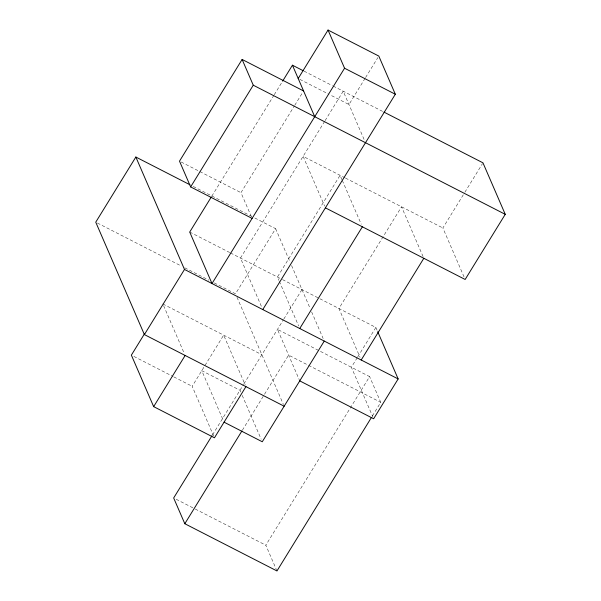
<?xml version="1.0" encoding="UTF-8"?>
<svg xmlns="http://www.w3.org/2000/svg" width="601" height="601" viewBox="0 0 601 601"><rect width="100%" height="100%" fill="white"/><g stroke="black" fill="none" stroke-linecap="round" stroke-linejoin="round"><path stroke-width="0.45" stroke-dasharray="3 2.25" d="M211.837 196.121L273.763 95.536M274.251 94.733L282.117 81.961M251.368 216.691L240.963 192.658L294.287 106.046M294.775 105.25L302.603 92.539M324.623 121.402L240.483 258.062L261.653 306.983M325.111 120.606L343.201 91.209L364.754 141.01M365.107 78.31L348.971 104.529L329.829 94.725M365.596 77.514L377.826 57.651M254.816 217.998L275.611 228.658L235.509 293.799L213.881 282.718M213.708 436.071L192.17 386.293L223.662 335.133L245.208 384.918M212.529 434.854L243.525 384.512M243.878 383.941L283.349 319.822M283.837 319.026L301.972 289.569M242.368 430.241L264.012 395.082M264.508 394.279L288.608 355.131L307.704 364.912M357.249 357.693L351.367 367.249L372.905 417.026M357.738 356.896L375.873 327.44L282.447 279.563M464.04 276.896L442.869 227.974L464.385 193.026M464.873 192.23L482.483 163.63M276.963 570.95L265.822 545.205L369.615 376.602L277.467 329.378L299.749 380.876M372.395 415.937L380.756 402.354L369.615 376.602M304.091 71.166L332.383 85.665M333.217 86.093L383.137 111.673M299.869 79.37L328.995 94.297M345.064 177.858L303.099 156.35L324.645 206.135M345.53 178.099L442.869 227.974M181.164 162.007L240.963 192.658M193.252 186.453L251.488 216.292M189.721 232.046L229.665 252.518M230.499 252.946L281.614 279.142M97.407 223.031L181.434 266.085M184.762 267.791L208.885 280.156M308.531 365.34L380.756 402.354M162.863 303.978L261.871 354.71M133.865 356.416L173.013 376.474M173.847 376.902L192.17 386.293M176.161 499.258L194.423 508.611M195.257 509.039L265.822 545.205M423.081 256.582L401.536 206.797L338.926 308.508L360.097 357.43M341.931 179.594L340.076 175.304L277.459 277.008L278.947 280.442M342.307 180.45L361.246 224.226M375.873 327.44L377.36 330.873M275.611 228.658L290.095 262.126M291.583 265.559L310.146 308.463M311.634 311.889L323.143 338.498M279.322 281.306L298.629 325.93M236.997 297.232L283.409 404.496M240.731 391.972L239.987 390.259L201.778 370.674L222.948 419.603M242.218 395.405L261.157 439.181M163.607 305.691L184.402 353.756"/><path stroke-width="0.9" d="M189.924 184.747L135.849 157.034L95.747 222.175L144.39 334.584L284.153 406.208M303.58 90.946L242.12 59.454L179.504 161.158L190.645 186.911L252.112 218.403M190.645 186.911L253.261 85.199L242.12 59.454M211.342 196.918L189.721 232.046L212.003 283.544L344.561 68.229L328.041 30.05L298.201 78.513M282.613 81.165L292.439 65.201L303.257 70.745M144.653 333.555L131.371 355.131L153.653 406.629L214.452 437.791L245.944 386.631M144.39 334.584L184.492 269.443L135.849 157.034M153.653 406.629L185.146 355.476M262.772 309.56L395.33 94.244L378.803 56.066L328.041 30.05M212.04 435.65L173.666 497.981L184.815 523.726L276.963 570.95L371.41 417.53M299.749 328.507L362.365 226.802M184.815 523.726L241.872 431.037M324.262 341.067L262.269 441.758L224.068 422.172M361.209 360.007L423.825 258.295M377.728 331.729L398.155 378.938L373.649 418.747L299.749 380.876M383.971 112.102L482.971 162.833L505.253 214.332L465.151 279.473L325.389 207.848M344.561 68.229L395.33 94.244M253.261 85.199L505.253 214.332M184.492 269.443L398.155 378.938M292.439 65.201L314.721 116.699"/></g></svg>
